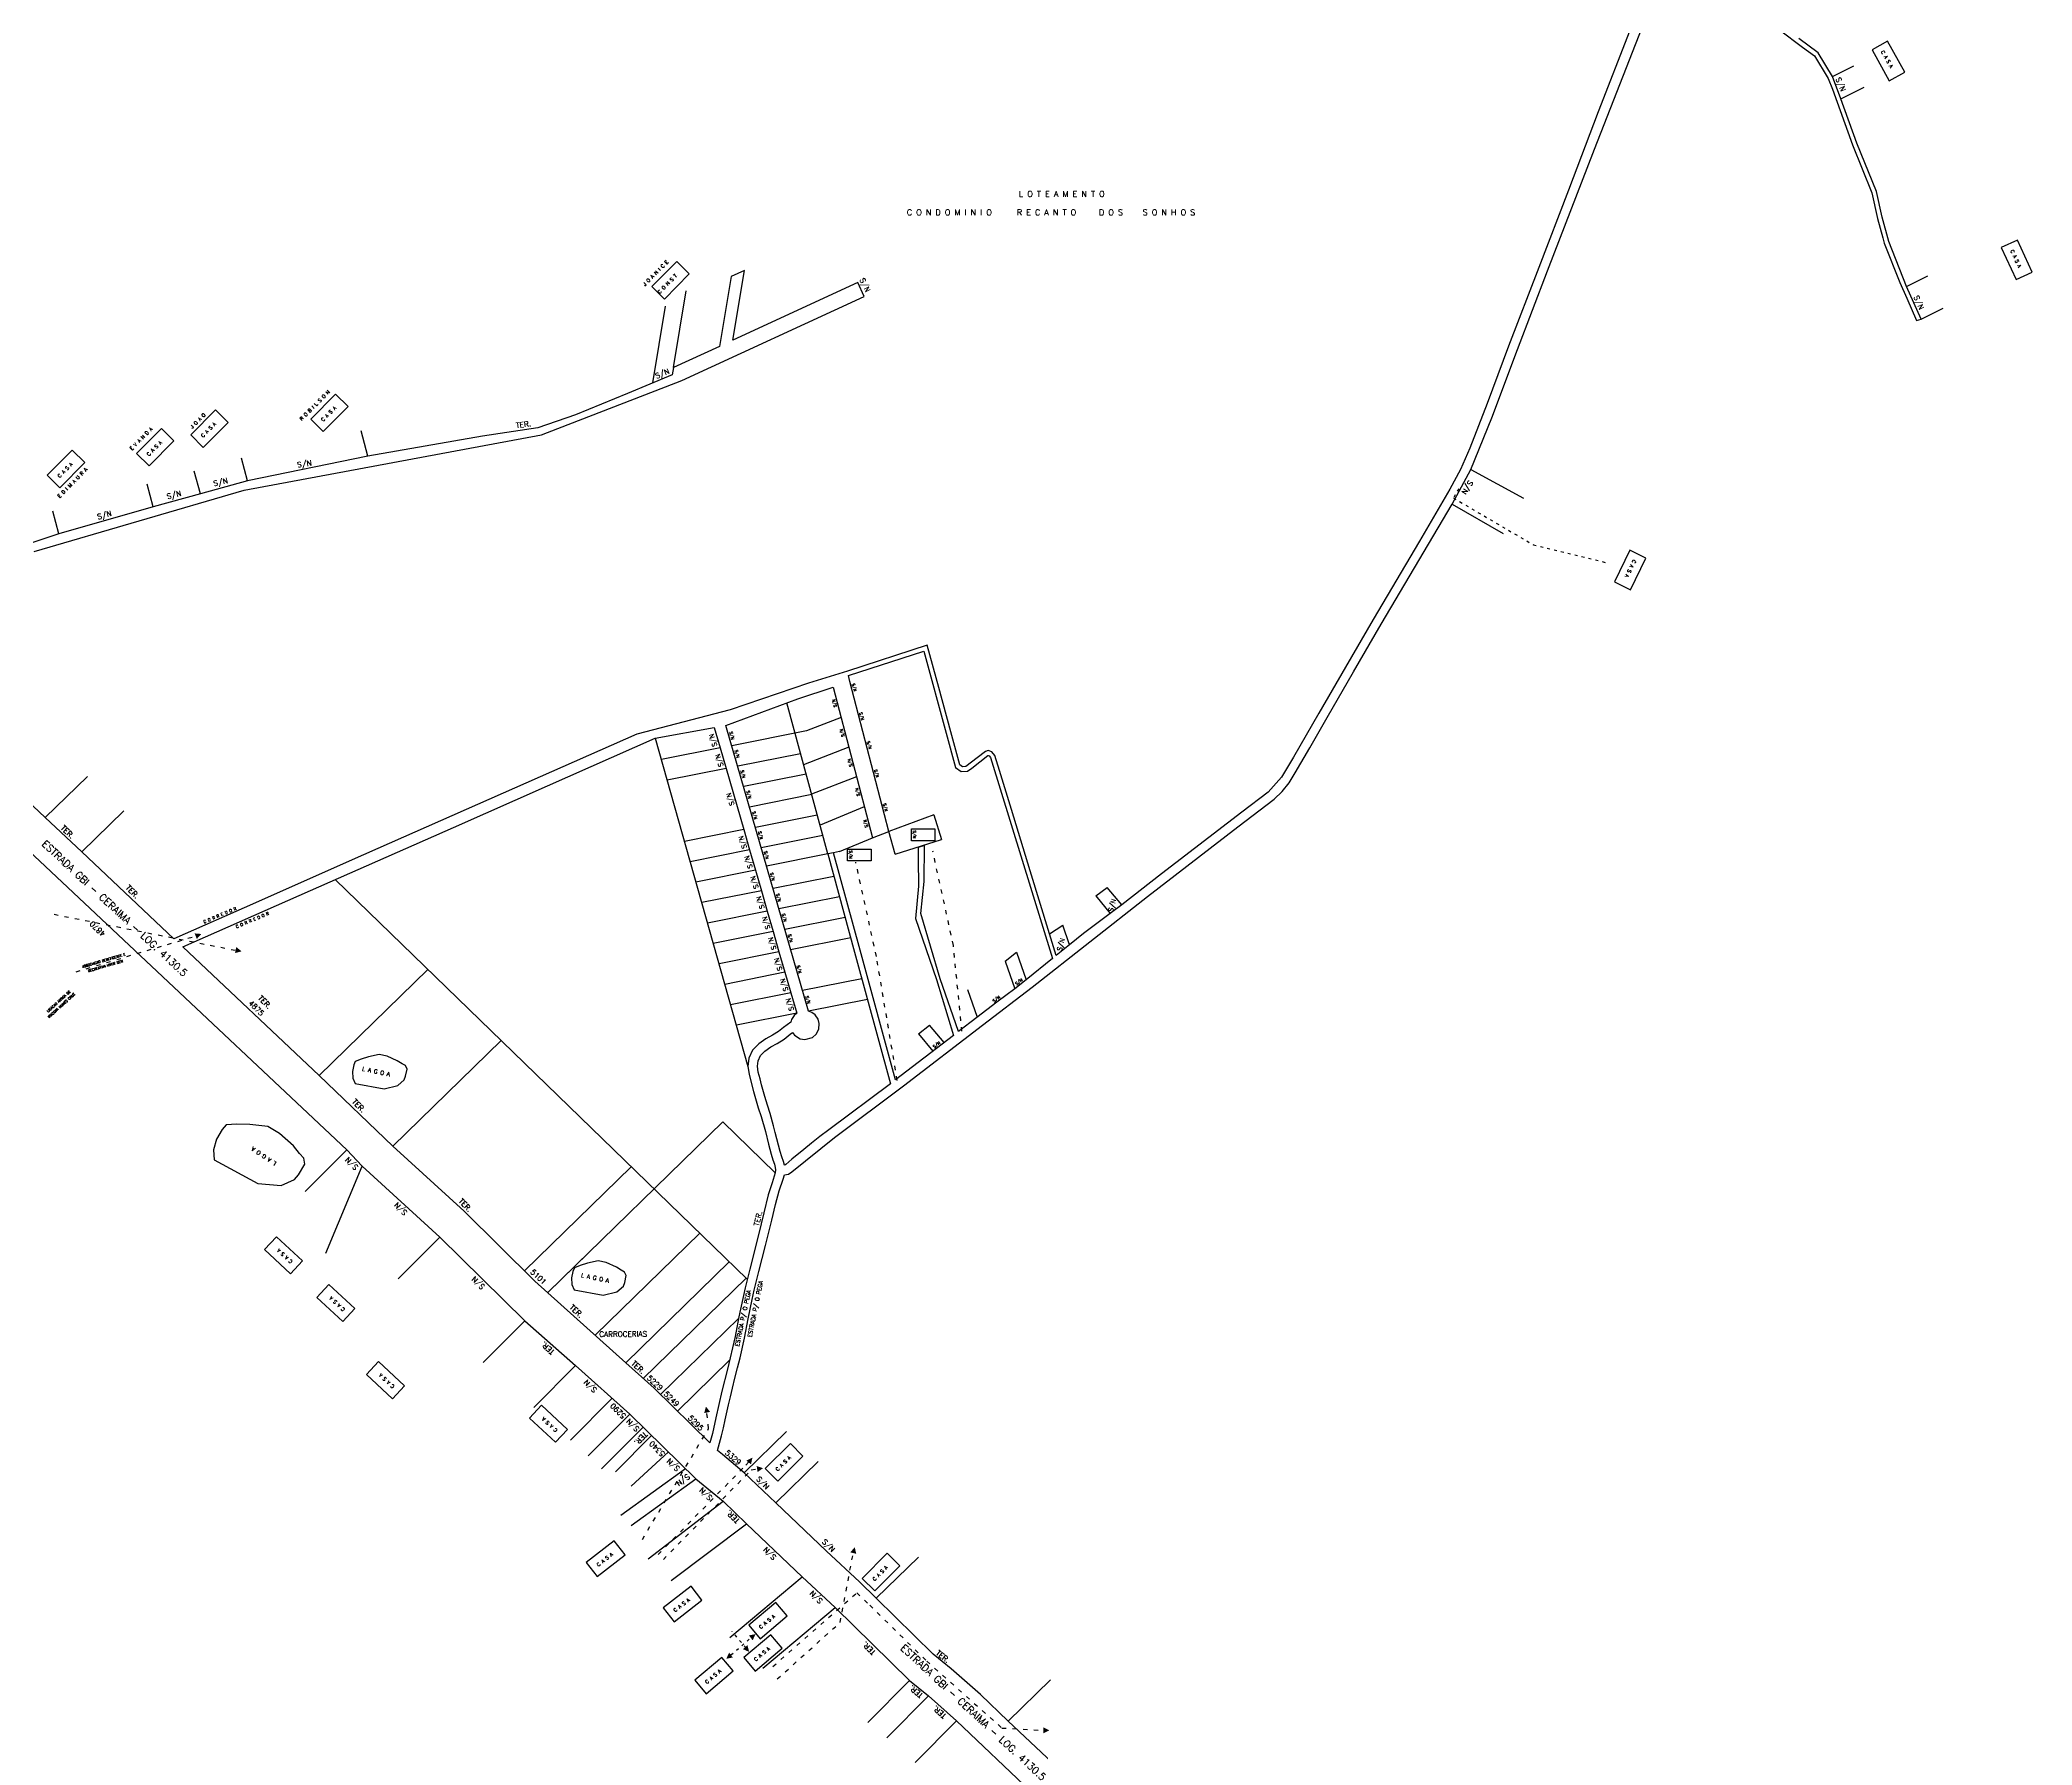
# Model space of a CAD drawing. Extents: x 714896 to 749292, y 8417558 to 8447149.
# Drawn here: x 745976 to 747665, y 8421230 to 8422676 of the extents above; entities that cross this region are included whole.
import ezdxf

# ---------------------------------------------------------------- set-up
doc = ezdxf.new("R2010")
doc.units = 0
doc.header["$MEASUREMENT"] = 0
doc.linetypes.add('ACAD_ISO03W100', pattern=[30, 12, -18])
for name, color, linetype in [('LOTE', 7, 'CONTINUOUS'), ('NUM-PORTA', 7, 'CONTINUOUS'), ('QUADRA', 6, 'CONTINUOUS'), ('REFERENCIA', 7, 'CONTINUOUS'), ('TEXTO', 7, 'CONTINUOUS'), ('TEXTODERUA', 3, 'CONTINUOUS')]:
    doc.layers.add(name, color=color, linetype=linetype)
doc.styles.add('ROMANS', font='ROMANS.SHX', dxfattribs={"height": 1.5})
doc.styles.add('ROMANS3-5', font='romans.shx', dxfattribs={"height": 3.5})

msp = doc.modelspace()

# ---------------------------------------------------------------- hatches: boundary and pattern name
at = {"layer": 'LOTE'}
for color, points in [(3, [(746112.8, 8421917.9), (746107.1, 8421918.4), (746109, 8421913.7)]), (7, [(746146.9, 8421903.2), (746142.4, 8421906.8), (746141.4, 8421901.7)]), (7, [(746540.5, 8421517.3), (746539, 8421511.8), (746544, 8421512.8)]), (7, [(746579.9, 8421474), (746574.7, 8421471.5), (746578.7, 8421468.4)]), (7, [(746588.9, 8421465.1), (746583.5, 8421466.9), (746584.3, 8421461.8)]), (7, [(746666.6, 8421398.1), (746662.9, 8421393.7), (746667.9, 8421392.5)]), (7, [(746831.5, 8421242.9), (746826.4, 8421245.4), (746826.4, 8421240.3)])]:
    msp.add_hatch(color=color, dxfattribs=at).paths.add_polyline_path(points)
at = {"layer": 'TEXTO'}
for points in [[(746582.6, 8421324.4), (746577, 8421323.3), (746580.1, 8421319.2)], [(746557.7, 8421303.5), (746563.3, 8421304.6), (746560.2, 8421308.7)], [(746577.1, 8421309.4), (746575.7, 8421315), (746571.8, 8421311.7)]]:
    msp.add_hatch(color=256, dxfattribs=at).paths.add_polyline_path(points)

# ---------------------------------------------------------------- linework, layer by layer
at = {"layer": 'LOTE'}
for p, q in [((747495.3, 8422644.8), (747513.4, 8422653.8)), ((747502.5, 8422625.9), (747522.1, 8422635.6)), ((747558.1, 8422466.8), (747576.2, 8422475.8)), ((747570.4, 8422439.1), (747589, 8422448.4)), ((746643.9, 8421985.7), (746609.1, 8422113.7)), ((746655, 8422101.5), (746625.8, 8422090)), ((746625.8, 8422090), (746562.5, 8422077.4)), ((746552.6, 8422075.6), (746502.7, 8422065.7)), ((746620.7, 8422070.7), (746567.5, 8422060.1)), ((746661.6, 8422076.3), (746623.3, 8422061.3)), ((746557.6, 8422058.3), (746507.6, 8422048.4)), ((746625.5, 8422053.4), (746572.5, 8422042.8)), ((746668.1, 8422051.2), (746630.1, 8422036.3)), ((746630.2, 8422036), (746577.4, 8422025.5)), ((746634.9, 8422018.7), (746582.4, 8422008.2)), ((746674.7, 8422025.8), (746637.2, 8422010)), ((746733.6, 8422018.9), (746695.6, 8422004.9)), ((746733.6, 8422018.9), (746740.2, 8421997.9)), ((746572.5, 8422006.4), (746522.3, 8421996.4)), ((746639.6, 8422001.3), (746587.4, 8421990.9)), ((746653.6, 8421987.9), (746681.6, 8421999.3)), ((746700.8, 8421985.5), (746695.6, 8422004.9)), ((746700.8, 8421985.5), (746740.2, 8421997.9)), ((746714.6, 8422006.9), (746714.6, 8422006.9)), ((746714.6, 8421996.9), (746714.6, 8422006.9)), ((746714.6, 8422006.9), (746734.6, 8422006.9)), ((746734.6, 8421996.9), (746714.6, 8421996.9)), ((746734.6, 8422006.9), (746734.6, 8421996.9)), ((746577.5, 8421989.1), (746527.2, 8421979.1)), ((746643.9, 8421985.7), (746591.9, 8421975.3)), ((746653.6, 8421987.9), (746648.7, 8421986.8)), ((746660.6, 8421989.9), (746660.6, 8421989.9)), ((746660.6, 8421979.9), (746660.6, 8421989.9)), ((746660.6, 8421989.9), (746680.6, 8421989.9)), ((746680.6, 8421979.9), (746660.6, 8421979.9)), ((746680.6, 8421989.9), (746680.6, 8421979.9)), ((746582.5, 8421971.9), (746532, 8421961.8)), ((746649, 8421966.6), (746597.4, 8421956.4)), ((746587.5, 8421954.6), (746536.9, 8421944.5)), ((746653.8, 8421949.3), (746602.4, 8421939.1)), ((746871.1, 8421950.1), (746880.6, 8421957.2)), ((746871.1, 8421950.1), (746883.2, 8421935.4)), ((746892.9, 8421942.7), (746880.6, 8421957.2)), ((746592.5, 8421937.3), (746541.8, 8421927.2)), ((746658.5, 8421931.9), (746607.3, 8421921.8)), ((746597.4, 8421920), (746546.7, 8421909.9)), ((746663.2, 8421914.6), (746612.3, 8421904.5)), ((746831.8, 8421918), (746842.9, 8421925.5)), ((746848.6, 8421908.8), (746842.9, 8421925.5)), ((746602.4, 8421902.7), (746551.6, 8421892.5)), ((746794.1, 8421894.9), (746803.7, 8421902.4)), ((746794.1, 8421894.9), (746802.2, 8421871.5)), ((746803.7, 8421902.4), (746811.8, 8421879)), ((746607.4, 8421885.4), (746556.5, 8421875.2)), ((746672.6, 8421879.9), (746622.3, 8421869.9)), ((746612.4, 8421868.1), (746561.4, 8421857.9)), ((746677.3, 8421862.5), (746627.3, 8421852.6)), ((746762.2, 8421870.8), (746770.3, 8421847.4)), ((746617.4, 8421850.8), (746566.3, 8421840.6)), ((746720.6, 8421833.4), (746730.1, 8421840.5)), ((746720.6, 8421833.4), (746732.8, 8421818.5)), ((746742.5, 8421826), (746730.1, 8421840.5))]:
    msp.add_line(p, q, dxfattribs=at)
at = {"layer": 'LOTE', "color": 5}
msp.add_lwpolyline([(747528.9, 8422667.3), (747543.5, 8422641.1), (747556.6, 8422648.4), (747542, 8422674.6), (747528.9, 8422667.3)], close=True, dxfattribs=at)
at = {"layer": 'LOTE', "color": 7}
for points in [[(747638.3, 8422499.8), (747650.9, 8422472.6), (747664.6, 8422478.9), (747652, 8422506.1), (747638.3, 8422499.8)], [(746505.3, 8422456.1), (746526.4, 8422477.4), (746515.8, 8422488), (746494.6, 8422466.7), (746505.3, 8422456.1)], [(746216.2, 8422343.8), (746237.3, 8422365.1), (746226.6, 8422375.6), (746205.5, 8422354.3), (746216.2, 8422343.8)], [(746114.4, 8422330.3), (746135.5, 8422351.6), (746124.9, 8422362.2), (746103.8, 8422340.9), (746114.4, 8422330.3)], [(746068.5, 8422314.6), (746089.6, 8422335.9), (746079, 8422346.4), (746057.9, 8422325.1), (746068.5, 8422314.6)], [(745992.9, 8422296.2), (746014, 8422317.5), (746003.3, 8422328.1), (745982.2, 8422306.8), (745992.9, 8422296.2)], [(747323.7, 8422243.2), (747310.5, 8422216.3), (747324, 8422209.7), (747337.2, 8422236.6), (747323.7, 8422243.2)], [(746198.6, 8421640.9), (746176.6, 8421661.3), (746166.4, 8421650.4), (746188.3, 8421629.9), (746198.6, 8421640.9)], [(746242.9, 8421600.4), (746221, 8421620.8), (746210.8, 8421609.8), (746232.7, 8421589.4), (746242.9, 8421600.4)], [(746285, 8421535), (746263.1, 8421555.5), (746252.8, 8421544.5), (746274.8, 8421524), (746285, 8421535)], [(746423.1, 8421498), (746401.1, 8421518.4), (746390.9, 8421507.4), (746412.9, 8421487), (746423.1, 8421498)], [(746601.3, 8421454.1), (746622.6, 8421475.2), (746612.1, 8421485.9), (746590.7, 8421464.8), (746601.3, 8421454.1)], [(746448.3, 8421373.4), (746472, 8421391.7), (746462.8, 8421403.6), (746439.1, 8421385.2), (746448.3, 8421373.4)], [(746683.6, 8421361), (746704.7, 8421382.3), (746694.1, 8421392.9), (746672.9, 8421371.6), (746683.6, 8421361)], [(746513.5, 8421334.8), (746537.1, 8421353.2), (746528, 8421365), (746504.3, 8421346.6), (746513.5, 8421334.8)], [(746586.5, 8421320.5), (746609.4, 8421339.8), (746599.7, 8421351.3), (746576.8, 8421331.9), (746586.5, 8421320.5)], [(746582.2, 8421293), (746605.1, 8421312.4), (746595.4, 8421323.8), (746572.5, 8421304.5), (746582.2, 8421293)], [(746540.8, 8421273.9), (746563.7, 8421293.3), (746554, 8421304.7), (746531.1, 8421285.4), (746540.8, 8421273.9)]]:
    msp.add_lwpolyline(points, close=True, dxfattribs=at)
for points in [[(746513, 8422398), (746523.8, 8422463.1)], [(746495.4, 8422385), (746506.3, 8422450.1)], [(746254, 8422323), (746248.3, 8422344.3)], [(746152, 8422302), (746146.8, 8422321.3)], [(746112, 8422291), (746106.8, 8422310.3)], [(747188.8, 8422311.5), (747233.5, 8422287.4)], [(746072, 8422280), (746066.8, 8422299.3)], [(745992.1, 8422257), (745986.9, 8422276.3)], [(747172.9, 8422282.3), (747216.2, 8422257.3)], [(745980.5, 8422016.5), (746016.3, 8422051.4)], [(746011.4, 8421987.4), (746047.2, 8422022.3)], [(746212.8, 8421798), (746304.9, 8421887.7)], [(746275, 8421737.9), (746367, 8421827.5)], [(746406.4, 8421613.9), (746554.8, 8421758.6)], [(746200.7, 8421699.6), (746236, 8421735)], [(746218.2, 8421647.2), (746249, 8421721)], [(746386.7, 8421632.4), (746477.2, 8421720.6)], [(746279.7, 8421625.6), (746315, 8421661)], [(746446.5, 8421577.8), (746535.2, 8421664.3)], [(746406.4, 8421613.9), (746442.2, 8421648.8)], [(746472.5, 8421554.3), (746560.3, 8421640)], [(746487.4, 8421541), (746574.7, 8421626.1)], [(746502.1, 8421527.5), (746568.2, 8421592)], [(746351.7, 8421554.6), (746387, 8421590)], [(746394.7, 8421516.6), (746430, 8421552)], [(746516.3, 8421513.5), (746560.5, 8421556.5)], [(746425.8, 8421488.9), (746461.1, 8421524.3)], [(746440.7, 8421475.6), (746476, 8421511)], [(746452.1, 8421464.4), (746487.4, 8421499.8)], [(746463.9, 8421462), (746494.5, 8421492.8)], [(746572.8, 8421461.2), (746608.7, 8421496.1)], [(746477.1, 8421449.7), (746508.8, 8421478.8)], [(746468.3, 8421425.2), (746523.1, 8421464.8)], [(746477.2, 8421416.5), (746532, 8421456)], [(746599.8, 8421435.8), (746635.6, 8421470.7)], [(746491.6, 8421388.2), (746555, 8421437)], [(746511.1, 8421369.9), (746575, 8421418)], [(746684.9, 8421354.8), (746720.7, 8421389.7)], [(746560.8, 8421321.5), (746622, 8421373)], [(746588.8, 8421295.5), (746650, 8421347)], [(746677.7, 8421249.6), (746713, 8421285)], [(746693.7, 8421236.6), (746729, 8421272)], [(746796.8, 8421250.7), (746832.6, 8421285.6)], [(746717.7, 8421215.6), (746753, 8421251)]]:
    msp.add_lwpolyline(points, dxfattribs=at)
at = {"layer": 'LOTE', "color": 7, "linetype": 'ACAD_ISO03W100', "ltscale": 0.2}
for points in [[(747178.5, 8422295.3), (747174.1, 8422287.4), (747241.9, 8422247.7), (747303.9, 8422232.6)], [(746561.7, 8421306.8), (746579, 8421321.5)], [(746574.5, 8421312.7), (746562.6, 8421326.7)]]:
    msp.add_lwpolyline(points, dxfattribs=at)
at = {"layer": 'LOTE'}
for points in [[(746497.6, 8422083.8), (746576.1, 8421805.7)], [(746226.3, 8421964), (746575.5, 8421625.3)], [(746554.8, 8421758.6), (746599.2, 8421715.5)], [(746554.8, 8421758.6), (746599.2, 8421715.5)]]:
    msp.add_lwpolyline(points, dxfattribs=at)
at = {"layer": 'LOTE', "color": 7, "linetype": 'ACAD_ISO03W100', "ltscale": 0.3}
for points in [[(746757.4, 8421835.4), (746750.3, 8421908.2), (746732.8, 8421988.1)], [(746702.7, 8421793.7), (746685, 8421898.9), (746667.5, 8421978.8)], [(745988, 8421934.6), (746141.9, 8421904.1)], [(746486.6, 8421404.7), (746542.8, 8421498.8), (746541.3, 8421512.2)], [(746499.9, 8421391.9), (746574.4, 8421467.7), (746577.3, 8421470.8)], [(746504.4, 8421387.7), (746578.9, 8421463.6), (746584, 8421464.4)], [(746601, 8421286.4), (746654.2, 8421334.3), (746665.6, 8421394.3)], [(746597.2, 8421296.9), (746668.4, 8421359.5), (746679.3, 8421349), (746727.6, 8421301.5), (746791.4, 8421244.8), (746827.9, 8421242.7)]]:
    msp.add_lwpolyline(points, dxfattribs=at)
at = {"layer": 'LOTE', "color": 3, "linetype": 'ACAD_ISO03W100', "ltscale": 0.3}
msp.add_lwpolyline([(746006.6, 8421885.9), (746109.4, 8421916.6)], dxfattribs=at)
at = {"layer": 'QUADRA', "color": 6}
for points in [[(746881.1, 8421171.2), (746796.8, 8421250.7), (746773.2, 8421273.2), (746748.3, 8421294.9), (746733, 8421307.4), (746684.9, 8421354.8), (746670.7, 8421368.7), (746642.6, 8421394.8), (746599.8, 8421435.8), (746572.8, 8421461.2), (746554.5, 8421476.6), (746550.2, 8421480.2), (746553.8, 8421492.6), (746555.4, 8421499.4), (746556.9, 8421506.1), (746559.6, 8421518.8), (746561.2, 8421525.5), (746562.9, 8421532.9), (746565, 8421541.3), (746567.2, 8421550.1), (746569.4, 8421558.6), (746573.2, 8421575.3), (746576.4, 8421591.8), (746578.1, 8421600), (746579.7, 8421608.2), (746581.5, 8421616.1), (746583.3, 8421624), (746585.4, 8421631.8), (746590.9, 8421653.7), (746596.4, 8421675.4), (746599.5, 8421688.6), (746602.7, 8421700.2), (746606, 8421710), (746607, 8421713.7), (746610.6, 8421714.4), (746613.2, 8421716.2), (746649.4, 8421745.4), (746707.9, 8421789.3), (746774.8, 8421840.6), (746816.9, 8421872.9), (746914.7, 8421949.8), (746991.3, 8422008.7), (747022.2, 8422032.2), (747028.9, 8422038.6), (747034.7, 8422046.1), (747040, 8422054.6), (747052.4, 8422075.7), (747067.1, 8422101.3), (747089.4, 8422140.1), (747112.9, 8422180.6), (747141.1, 8422228.4), (747172.9, 8422282.3), (747188.8, 8422311.5), (747206.7, 8422355.3), (747228.3, 8422413.4), (747253.8, 8422480), (747293.5, 8422583.3), (747342.1, 8422707.1)], [(747323.7, 8422683.7), (747296.8, 8422614.9), (747271.5, 8422548.3), (747246.4, 8422482.9), (747220.8, 8422416.3), (747202.6, 8422367.5), (747187.9, 8422329.6), (747180.1, 8422311.7), (747171.1, 8422294.9), (747145.3, 8422250.9), (747106.1, 8422184.6), (747082.5, 8422144.2), (747060.1, 8422105.1), (747038.5, 8422067.8), (747028.2, 8422050.7), (747016.9, 8422038.2), (746994.7, 8422021.3), (746926.7, 8421968.9), (746892.9, 8421942.7), (746883.2, 8421935.4), (746860.5, 8421918.4), (746848.6, 8421908.8), (746837.4, 8421899.7), (746831.8, 8421918), (746815.4, 8421971.3), (746799.4, 8422023.4), (746789.3, 8422056.5), (746785.3, 8422069.3), (746782.9, 8422072.3), (746779.7, 8422073.4), (746777.5, 8422072.7), (746770.5, 8422067.2), (746760.9, 8422059.8), (746757.9, 8422059.6), (746755.6, 8422061.3), (746748.1, 8422089.2), (746737.8, 8422126.7), (746727.9, 8422162.8), (746660.4, 8422140.8), (746627.5, 8422130.6), (746561.1, 8422107.8), (746481.9, 8422087.4), (746346.9, 8422027.7), (746240.7, 8421980.8), (746158.6, 8421944.4), (746089.5, 8421913.9), (746011.4, 8421987.4), (745980.5, 8422016.5), (745934.3, 8422059.9)], [(747450.4, 8422684.3), (747470, 8422669.7), (747480.1, 8422662.2), (747491.7, 8422643), (747495.4, 8422634.1), (747512.3, 8422586.8), (747528.7, 8422546.1), (747533.5, 8422524.5), (747538.1, 8422507.9), (747539.2, 8422503.6), (747552.3, 8422470.1), (747558.2, 8422456.8), (747566.6, 8422437.8), (747570.4, 8422439.1), (747558.1, 8422466.8), (747543.1, 8422504.9), (747537.4, 8422525.5), (747532.5, 8422547.3), (747516, 8422588.2), (747502.5, 8422625.9), (747495.3, 8422644.8), (747483.1, 8422664.9), (747466.8, 8422677)], [(745971, 8422242), (746149, 8422294), (746401, 8422341), (746520.2, 8422387), (746674.6, 8422458.3), (746669.2, 8422470.1), (746563.2, 8422421.2), (746573.1, 8422480.4), (746561.9, 8422475.2), (746552, 8422416), (746513, 8422398), (746512, 8422392), (746474, 8422376), (746430, 8422358), (746398, 8422347), (746351, 8422340), (746254, 8422323), (746152, 8422302), (746112, 8422291), (746072, 8422280), (745992, 8422257), (745947, 8422242)], [(745867, 8422082), (746236, 8421735), (746249, 8421721), (746315, 8421661), (746387, 8421590), (746430, 8421552), (746476, 8421511), (746532, 8421456), (746555, 8421437), (746575, 8421418), (746622, 8421373), (746650, 8421347), (746713, 8421285), (746729, 8421272), (746753, 8421251), (746816, 8421191)]]:
    msp.add_lwpolyline(points, dxfattribs=at)
at = {"layer": 'QUADRA'}
msp.add_lwpolyline([(746834.1, 8421897), (746811.8, 8421879), (746802.2, 8421871.5), (746787, 8421860), (746770, 8421847), (746754.5, 8421835.2), (746738.9, 8421880), (746722.5, 8421935.4), (746725.5, 8421962.3), (746725.8, 8421993), (746720.5, 8421991.2), (746720.3, 8421981.2), (746720.6, 8421958.3), (746718.2, 8421931.1), (746735.8, 8421879.2), (746750.3, 8421831.9), (746701.1, 8421794.2), (746671.2, 8421904.1), (746648.7, 8421986.8), (746643.9, 8421985.7), (746666.5, 8421902.5), (746696.8, 8421790.9), (746644.6, 8421751.8), (746637, 8421746.1), (746629.9, 8421740.5), (746623.4, 8421735.3), (746613.3, 8421727), (746608.1, 8421722.4), (746607.4, 8421721.9), (746607, 8421721.9), (746606.3, 8421725), (746604.9, 8421728.9), (746603.4, 8421733.6), (746602, 8421738.9), (746599.3, 8421749.7), (746597.8, 8421755.3), (746594.9, 8421765.6), (746592.6, 8421772.7), (746591.6, 8421776.4), (746590.4, 8421780.2), (746587.6, 8421789.9), (746586.4, 8421795), (746584.9, 8421800.8), (746584.2, 8421805.9), (746584.7, 8421810.5), (746586.7, 8421814.9), (746590.4, 8421818.7), (746595.4, 8421822.1), (746601, 8421825.2), (746606.7, 8421828.7), (746611.8, 8421832.9), (746614, 8421834.4), (746615.5, 8421832.1), (746620.5, 8421829), (746624.3, 8421828.4), (746630.8, 8421830.2), (746633.8, 8421832.9), (746636.1, 8421837.2), (746636.5, 8421841.9), (746635.5, 8421845.8), (746633, 8421849.3), (746630.2, 8421851.4), (746627.3, 8421852.6), (746557.5, 8422094.7), (746618.4, 8422117.2), (746648.4, 8422127.2), (746681.6, 8421999.3), (746695.6, 8422004.9), (746662.6, 8422131.9), (746661.3, 8422136.9), (746725.1, 8422157.7), (746744.2, 8422088.2), (746752.1, 8422058.9), (746756.8, 8422055.5), (746762.3, 8422055.9), (746765.9, 8422058.4), (746779.5, 8422069.1), (746779.7, 8422069.2), (746780.5, 8422068.9), (746781.7, 8422067.4), (746834.1, 8421897)], close=True, dxfattribs=at)
at = {"layer": 'QUADRA', "color": 6}
msp.add_lwpolyline([(746543.8, 8421486.5), (746496.5, 8421532.9), (746472.5, 8421554.3), (746395.6, 8421623.7), (746335.6, 8421682.8), (746275, 8421737.9), (746212.8, 8421798), (746097, 8421906.9), (746205.3, 8421954.7), (746326.6, 8422008.3), (746406.1, 8422043.4), (746497.6, 8422083.8), (746547.6, 8422092.9), (746552.6, 8422075.6), (746557.6, 8422058.3), (746572.5, 8422006.4), (746577.5, 8421989.1), (746582.5, 8421971.9), (746587.5, 8421954.6), (746592.5, 8421937.3), (746597.4, 8421920), (746602.4, 8421902.7), (746607.4, 8421885.4), (746612.4, 8421868.1), (746617.4, 8421850.8), (746615.3, 8421848.9), (746613, 8421845.5), (746612.5, 8421843.1), (746606.1, 8421838.6), (746602.1, 8421835.3), (746597, 8421832.2), (746591.2, 8421828.9), (746585.3, 8421824.8), (746580, 8421819.5), (746576.8, 8421812.7), (746576.1, 8421805.7), (746577.1, 8421799.2), (746578.6, 8421793.1), (746580.8, 8421784.4), (746584.9, 8421770.4), (746587.2, 8421763.2), (746590.9, 8421750.4), (746593.5, 8421739.6), (746595.8, 8421731.3), (746597.3, 8421726.4), (746598.6, 8421722.7), (746599.3, 8421720), (746599.4, 8421717.9), (746599.2, 8421715.5), (746596.5, 8421706.9), (746593.3, 8421696.8), (746589.6, 8421681.4), (746585, 8421662.8), (746577.6, 8421633.8), (746573.7, 8421617.9), (746568.5, 8421593.3), (746565.3, 8421576.7), (746558.7, 8421549), (746554.1, 8421530.4), (746549, 8421507.8), (746546.1, 8421494.5)], close=True, dxfattribs=at)
at = {"layer": 'REFERENCIA'}
for points in [[(746243.1, 8421791.1), (746267.9, 8421786.7), (746279.4, 8421789.5), (746284.8, 8421794.4), (746286, 8421797.3), (746287.3, 8421803.4), (746285.9, 8421806.3), (746283, 8421807.8), (746278.9, 8421810.4), (746270.2, 8421814.2), (746263.6, 8421815.6), (746254.5, 8421813.8), (746248.4, 8421811.9), (746248.4, 8421811.9), (746243.3, 8421809.8), (746242.1, 8421806.9), (746240.9, 8421801.4), (746240.9, 8421801.4), (746240.9, 8421801.4), (746241.2, 8421795.8), (746241.2, 8421795.8), (746243.1, 8421791.1)], [(746123.6, 8421726.4), (746160.8, 8421706.4), (746180.6, 8421704.7), (746191.8, 8421709.7), (746195.2, 8421713.7), (746200.5, 8421722.7), (746199.8, 8421728), (746196, 8421731.9), (746190.9, 8421738.2), (746179, 8421748.9), (746169.2, 8421754.6), (746153.8, 8421756.5), (746143, 8421756.8), (746143, 8421756.8), (746133.8, 8421756.1), (746130.4, 8421752.1), (746125.6, 8421743.9), (746125.6, 8421743.9), (746125.6, 8421743.9), (746123.1, 8421734.9), (746123.1, 8421734.9), (746123.6, 8421726.4)], [(746428.7, 8421616.2), (746453.5, 8421611.8), (746465.1, 8421614.5), (746470.5, 8421619.4), (746471.7, 8421622.4), (746473, 8421628.4), (746471.5, 8421631.3), (746468.7, 8421632.8), (746464.6, 8421635.4), (746455.9, 8421639.3), (746449.2, 8421640.7), (746440.2, 8421638.8), (746434, 8421637), (746434, 8421637), (746429, 8421634.9), (746427.8, 8421631.9), (746426.6, 8421626.4), (746426.6, 8421626.4), (746426.6, 8421626.4), (746426.9, 8421620.9), (746426.9, 8421620.9), (746428.7, 8421616.2)]]:
    msp.add_lwpolyline(points, dxfattribs=at)

# ---------------------------------------------------------------- texts
at = {"layer": 'NUM-PORTA', "color": 7, "style": 'ROMANS3-5'}
for s, rotation, p in [('S/N', 293.7052, (747497.8, 8422642.8)), ('S/N', 296.6635, (746670.6, 8422472.5)), ('S/N', 293.7052, (747564, 8422457.9)), ('S/N', 21.7763, (746498.6, 8422388.6)), ('S/N', 8.2156, (746194.4, 8422313.3)), ('S/N', 13.3115, (746123.6, 8422297.4)), ('S/N', 238.407, (747187.2, 8422302.9)), ('S/N', 13.3115, (746084.2, 8422286.5)), ('S/N', 15.4594, (746025.3, 8422269.2)), ('4870', 135.2745, (746031.9, 8421918.4)), ('4875', 314.4744, (746152.4, 8421859)), ('S/N', 135.2745, (746246.2, 8421720.5)), ('S/N', 135.2745, (746287.8, 8421682.1)), ('S/N', 135.2745, (746353.5, 8421619.3)), ('5229', 317.0963, (746490.1, 8421541)), ('S/N', 135.2745, (746448.5, 8421531.8)), ('5249', 315.608, (746504.3, 8421527.6)), ('5290', 135.2745, (746473.1, 8421509.8)), ('S/N', 135.4193, (746484.5, 8421498.8)), ('5295', 314.4744, (746524.9, 8421507.3)), ('5340', 135.4193, (746506.1, 8421477.7)), ('S/N', 135.4193, (746518.8, 8421465.1)), ('5329', 318.8623, (746556.3, 8421477.5)), ('S/N', 216.1233, (746524.8, 8421460.5)), ('S/N', 314.369, (746582.8, 8421455.5)), ('S/N', 135.2745, (746546.4, 8421440.5)), ('S/N', 135.2745, (746600.6, 8421390.1)), ('S/N', 314.369, (746638.5, 8421402.4)), ('S/N', 135.2745, (746639.9, 8421353.1))]:
    msp.add_text(s, height=4.5, rotation=rotation, dxfattribs=at).set_placement(p)
at = {"layer": 'NUM-PORTA'}
for s, height, rotation, style, p in [('S/N', 2.5, 103.8298, 'ROMANS', (746651.5, 8422110.5, -37.8)), ('S/N', 2.5, 285.593, 'ROMANS', (746664.1, 8422129.9, -37.8)), ('S/N', 2.5, 285.593, 'ROMANS', (746670.4, 8422105.4, -37.8)), ('S/N', 4, 107.3081, 'ROMANS', (746550.1, 8422077.4, -37.8)), ('S/N', 2.5, 283.3525, 'ROMANS', (746560.5, 8422089.1, -37.8)), ('S/N', 2.5, 103.8298, 'ROMANS', (746658, 8422085.4, -37.8)), ('S/N', 2.5, 285.593, 'ROMANS', (746676.8, 8422081, -37.8)), ('S/N', 4, 107.3081, 'ROMANS', (746555.4, 8422060.4, -37.8)), ('S/N', 2.5, 283.3525, 'ROMANS', (746564.9, 8422073.6, -37.8)), ('S/N', 2.5, 103.8298, 'ROMANS', (746664.7, 8422060, -37.8)), ('S/N', 2.5, 283.3525, 'ROMANS', (746569.9, 8422056.4, -37.8)), ('S/N', 2.5, 285.593, 'ROMANS', (746683, 8422056.9, -37.8)), ('S/N', 4, 107.3081, 'ROMANS', (746564.7, 8422027.4, -37.8)), ('S/N', 2.5, 283.3525, 'ROMANS', (746574.9, 8422039, -37.8)), ('S/N', 2.5, 103.8298, 'ROMANS', (746671.1, 8422035.2, -37.8)), ('S/N', 2.5, 283.3525, 'ROMANS', (746579.9, 8422021.5, -37.8)), ('S/N', 2.5, 103.8298, 'ROMANS', (746678, 8422008.5, -37.8)), ('S/N', 2.5, 285.593, 'ROMANS', (746690.5, 8422028.2, -37.8)), ('S/N', 4, 107.3081, 'ROMANS', (746575.2, 8421991, -37.8)), ('S/N', 2.5, 283.3525, 'ROMANS', (746584.8, 8422004.6, -37.8)), ('S/N', 2.5, 270.203, 'ROMANS', (746716, 8422005.7, -37.8)), ('S/N', 4, 107.3081, 'ROMANS', (746580.1, 8421974.2, -37.8)), ('S/N', 2.5, 283.3525, 'ROMANS', (746589.7, 8421987.8, -37.8)), ('S/N', 2.5, 270.203, 'ROMANS', (746662, 8421988.7, -37.8)), ('S/N', 4, 107.3081, 'ROMANS', (746585.2, 8421957, -37.8)), ('S/N', 2.5, 283.3525, 'ROMANS', (746594.9, 8421969.5, -37.8)), ('S/N', 4, 107.3081, 'ROMANS', (746590.2, 8421939.9, -37.8)), ('S/N', 2.5, 283.3525, 'ROMANS', (746600, 8421951.7, -37.8)), ('S/N', 4, 74.053, 'ROMANS', (746885.2, 8421936.4, -37.8)), ('S/N', 4, 107.3081, 'ROMANS', (746595.1, 8421922.7, -37.8)), ('S/N', 2.5, 283.3525, 'ROMANS', (746604.9, 8421934.8, -37.8)), ('S/N', 4, 107.3081, 'ROMANS', (746600.2, 8421905.2, -37.8)), ('S/N', 2.5, 283.3525, 'ROMANS', (746610, 8421917.3, -37.8)), ('S/N', 4, 74.053, 'ROMANS', (746841.8, 8421903, -37.8)), ('S/N', 4, 107.3081, 'ROMANS', (746605.3, 8421887.5, -37.8)), ('S/N', 4, 107.3081, 'ROMANS', (746610.3, 8421870.2, -37.8)), ('S/N', 2.5, 283.3525, 'ROMANS', (746617.5, 8421891, -37.8)), ('S/N', 2.5, 37.2037, 'ROMANS', (746803.8, 8421874.4, -37.8)), ('S/N', 4, 107.3081, 'ROMANS', (746615.1, 8421853.5, -37.8)), ('S/N', 2.5, 283.3525, 'ROMANS', (746624.9, 8421865.1, -37.8)), ('S/N', 2.5, 37.2037, 'ROMANS', (746784.7, 8421859.7, -37.8)), ('S/N', 2.5, 37.2037, 'ROMANS', (746734, 8421820.9, -37.8)), ('5101', 4.5, 317.1582, 'ROMANS3-5', (746391.3, 8421630.8))]:
    msp.add_text(s, height=height, rotation=rotation, dxfattribs=dict(at, style=style)).set_placement(p)
at = {"layer": 'TEXTO', "style": 'ROMANS3-5'}
for s, height, rotation, p in [('C A S A ', 3, 299.7483, (747536.3, 8422665.7)), ('J O A N I C E', 3, 45.2937, (746488.9, 8422466.9)), ('C A S A ', 3, 294.8266, (747646, 8422497)), ('C O N S T.', 3, 45.2937, (746501.4, 8422460.4)), ('R O B I L S O N', 3, 45.2937, (746198, 8422352.8)), ('J O A O', 3, 45.2937, (746105.3, 8422346.1)), ('C A S A ', 3, 45.2937, (746114.3, 8422338.5)), ('C A S A ', 3, 45.2937, (746216.1, 8422352)), ('E V A N D A', 3, 45.2937, (746054, 8422327.7)), ('C A S A ', 3, 45.2937, (746068.4, 8422322.7)), ('C A S A ', 3, 45.2937, (745992.8, 8422304.4)), ('E D I M A U R A', 3, 45.2937, (745992.8, 8422287.3)), ('C A S A ', 3, 243.8702, (747326.4, 8422235.5)), ('TER.', 4.5, 316.1164, (745993.3, 8422007.2)), ('TER.', 4.5, 314.4744, (746048.4, 8421956.7)), ('C O R R E D O R', 2.5, 22.9158, (746115.2, 8421926.8)), ('C O R R E D O R', 2.5, 22.9158, (746142.7, 8421922.7)), ('ASSOCIACAO BENEFICENTE E ', 2, 16.3058, (746012.2, 8421889.1)), ('RECREATIVA VIVER BEM', 2, 16.3058, (746017.2, 8421885.5)), ('LIGACAO ANTIGA DE ', 2, 42.2246, (745983.1, 8421851.4)), ('IRACEMA NUNES CRUZ', 2, 42.2246, (745983.9, 8421846.5)), ('TER.', 4.5, 314.4744, (746160.6, 8421863.1)), ('L A G O A', 3.5, 348.0507, (746248.9, 8421802.1)), ('TER.', 4.5, 314.4744, (746240.2, 8421775.3)), ('L A G O A', 3.5, 145.8255, (746176.6, 8421724.3)), ('TER.', 4.5, 314.4744, (746330.5, 8421691)), ('TER.', 4.5, 76.1914, (746585.3, 8421669.9)), ('C A S A ', 3, 137.0102, (746190.4, 8421640.5)), ('L A G O A', 3.5, 348.0507, (746434.5, 8421627.1)), ('C A S A ', 3, 137.0102, (746234.8, 8421600)), ('ESTRADA P/ O PEGA', 3.5, 77.9628, (746568.5, 8421568)), ('ESTRADA P/ O PEGA', 3.5, 78.5368, (746579.2, 8421575.8)), ('TER.', 4.5, 317.1582, (746424.5, 8421600.9)), ('CARROCERIAS', 4.5, 0.3254, (746450.1, 8421576.4)), ('TER.', 4.5, 136.7145, (746412.6, 8421564.2)), ('C A S A ', 3, 137.0102, (746276.8, 8421534.7)), ('C A S A ', 3, 137.0102, (746414.9, 8421497.6)), ('TER.', 4.5, 225.5913, (746488.1, 8421496.3)), ('C A S A ', 3, 44.6286, (746601.3, 8421462.3)), ('TER.', 4.5, 135.9222, (746569.5, 8421421.2)), ('C A S A ', 3, 37.8221, (746449.3, 8421381.5)), ('C A S A ', 3, 45.1759, (746683.5, 8421369.2)), ('C A S A ', 3, 37.8221, (746514.4, 8421342.9)), ('C A S A ', 3, 40.2205, (746587.1, 8421328.6)), ('C A S A ', 3, 40.2205, (746582.8, 8421301.2)), ('TER.', 4.5, 135.1987, (746684.8, 8421309.5)), ('TER.', 4.5, 321.4855, (746734.9, 8421307.6)), ('C A S A ', 3, 40.2205, (746541.4, 8421282.1)), ('TER.', 4.5, 139.7094, (746724.9, 8421273.3)), ('TER.', 4.5, 137.5906, (746744.7, 8421255.8))]:
    msp.add_text(s, height=height, rotation=rotation, dxfattribs=at).set_placement(p)
for s, p in [('L O T E A M E N T O', (746805.8, 8422542.7)), ('C O N D O M I N I O    R E C A N T O    D O S    S O N H O S ', (746710.8, 8422527.1))]:
    msp.add_text(s, height=5, dxfattribs=at).set_placement(p)
at = {"layer": 'TEXTO', "color": 7, "style": 'ROMANS3-5'}
for rotation, p in [(8.2156, (746379.9, 8422346.6)), (317.0963, (746476.9, 8421553.3))]:
    msp.add_text('TER.', height=4.5, rotation=rotation, dxfattribs=at).set_placement(p)
at = {"layer": 'TEXTODERUA', "style": 'ROMANS'}
for p in [(745977.1, 8421993.5), (746704.8, 8421311.9)]:
    msp.add_text('ESTRADA GBI - CERAIMA - LOG. 4130.5', height=6, rotation=317.0405, dxfattribs=at).set_placement(p)

doc.saveas('drawing.dxf')
